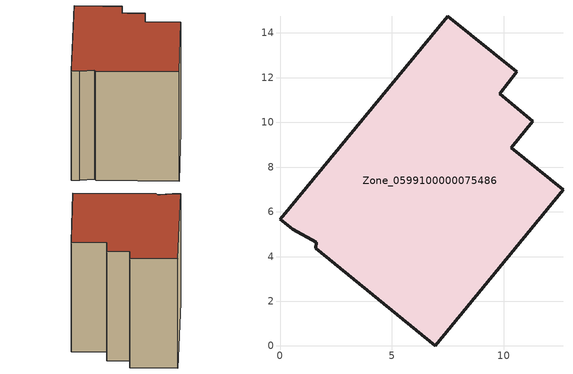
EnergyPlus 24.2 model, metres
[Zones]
Zone_0599100000075486
 floor ground (C_G): 1.63,4.63 0.56,5.21 0,5.67 7.5,14.75 10.59,12.25 9.82,11.28 11.3,10.05 10.33,8.85 12.65,6.98 6.95,0 1.59,4.38 z0
 wall outside (C_F): 9.82,11.28 10.59,12.25 7.5,14.75 0,5.67 0.56,5.21 1.63,4.63 1.59,4.38 6.95,0 12.65,6.98 10.33,8.85 11.3,10.05 9.82,11.28 z0:10.19
 roof outside (C_R): 0.56,5.21 1.63,4.63 1.59,4.38 6.95,0 12.65,6.98 10.33,8.85 11.3,10.05 9.82,11.28 10.59,12.25 7.5,14.75 0,5.67 z10.19
[BUILDING]
Pand.0599100000075486: North Axis=0; Terrain=City; Loads Convergence Tolerance Value=0.04; Temperature Convergence Tolerance Value=0.4; Solar Distribution=FullExterior; Maximum Number of Warmup Days=25; Minimum Number of Warmup Days=1
[Site:Location]
Rotterdam.The.Hague.AP_ZH_NLD Design_Conditions: Latitude=51.96; Longitude=4.45; Time Zone=1; Elevation=-4.5
[SITE:GROUNDTEMPERATURE:BUILDINGSURFACE]
18, 18, 18, 18, 18, 18, 18, 18, 18, 18, 18, 18
[MATERIAL] Thermal Absorptance=0.9; Solar Absorptance=0.7; Visible Absorptance=0.7
Name | Roughness | Thickness | Conductivity | Density | Specific Heat
G.TC.1946 | MediumSmooth | 0.15 | 1 | 540 | 1210
F.TC.1946 | Rough | 0.3 | 0.857143 | 1920 | 840
R.TC.1946 | MediumRough | 0.2 | 0.909091 | 1500 | 1000
[CONSTRUCTION]
C_G: G.TC.1946
C_F: F.TC.1946
C_R: R.TC.1946
[ZONE]
Zone_0599100000075486: Type=1; Multiplier=1; Ceiling Height=Autocalculate; Volume=Autocalculate; Floor Area=autocalculate; Part of Total Floor Area=Yes
[ZONEINFILTRATION:DESIGNFLOWRATE]
Infil_Zone_0599100000075486: Zone or ZoneList or Space or SpaceList=Zone_0599100000075486; Schedule=AlwaysOn; Design Flow Rate Calculation Method=Flow/Area; Flow Rate per Floor Area=0.003; Constant Term Coefficient=1; Temperature Term Coefficient=0; Velocity Term Coefficient=0; Velocity Squared Term Coefficient=0
[HVACTEMPLATE:ZONE:IDEALLOADSAIRSYSTEM]
Zone_0599100000075486: Maximum Heating Supply Air Temperature=50; Minimum Cooling Supply Air Temperature=13; Maximum Heating Supply Air Humidity Ratio=0.0156; Minimum Cooling Supply Air Humidity Ratio=0.0077; Heating Limit=NoLimit; Cooling Limit=NoLimit; Dehumidification Control Type=ConstantSensibleHeatRatio; Cooling Sensible Heat Ratio=0.7; Dehumidification Setpoint=60; Humidification Control Type=None; Humidification Setpoint=30; Outdoor Air Method=None; Outdoor Air Flow Rate per Person=0.00944; Outdoor Air Flow Rate per Zone Floor Area=0; Outdoor Air Flow Rate per Zone=0; Demand Controlled Ventilation Type=None; Outdoor Air Economizer Type=NoEconomizer; Heat Recovery Type=None; Sensible Heat Recovery Effectiveness=0.7; Latent Heat Recovery Effectiveness=0.65
[ZONECONTROL:THERMOSTAT]
ThermostatControl_Zone_0599100000075486: Zone or ZoneList=Zone_0599100000075486; Control Type Schedule=DualSetpointControlType; Control 1=Thermostat_Zone_0599100000075486; Temperature Difference Between Cutout And Setpoint=0
[THERMOSTATSETPOINT:DUALSETPOINT]
Thermostat_Zone_0599100000075486: Heating Setpoint Temperature Schedule=HeatingSetpoint_Zone_0599100000075486; Cooling Setpoint Temperature Schedule=CoolingSetpoint_Zone_0599100000075486
[SCHEDULE:COMPACT]
HeatingSetpoint_Zone_0599100000075486: Through: 12/31, For: AllDays, Until: 24:00, 21
CoolingSetpoint_Zone_0599100000075486: Through: 12/31, For: AllDays, Until: 24:00, 24
DualSetpointControlType: Through: 12/31, For: AllDays, Until: 24:00, 4
AlwaysOn: Through: 12/31, For: AllDays, Until: 24:00, 1
